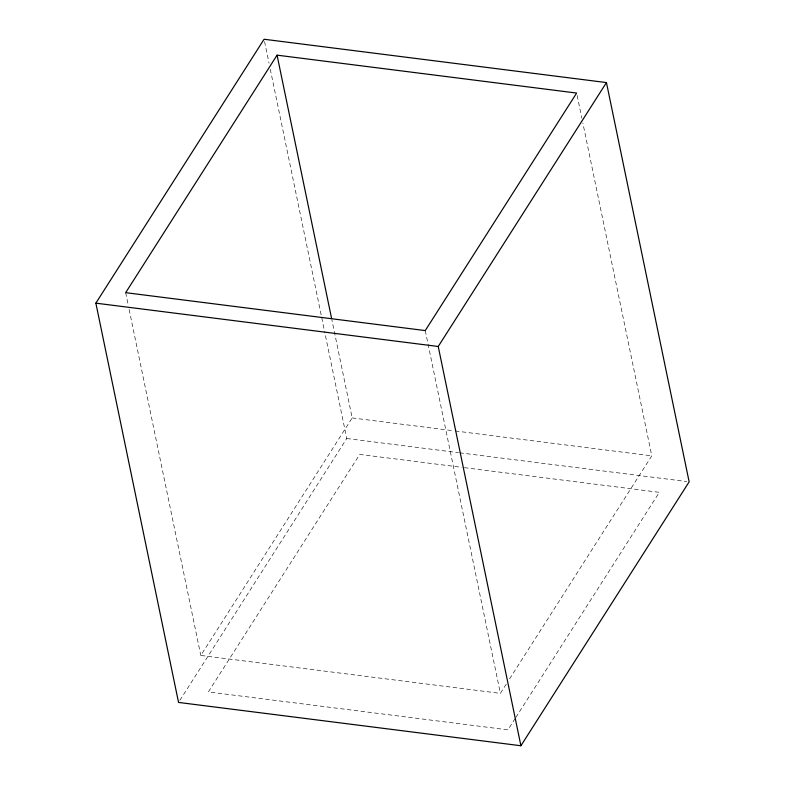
<?xml version="1.0" encoding="UTF-8"?>
<svg xmlns="http://www.w3.org/2000/svg" width="785" height="785" viewBox="0 0 785 785"><rect width="100%" height="100%" fill="white"/><g stroke="black" fill="none" stroke-linecap="round" stroke-linejoin="round"><path stroke-width="0.59" stroke-dasharray="3.92 2.94" d="M506.305 684.069L500.379 693.361L200.803 655.446L352.19 417.934L331.859 319.75M179.863 700.367L346.764 438.511L325.157 334.204M509.593 678.897L651.776 455.84L582.843 122.99M515.176 718.491L507.934 729.844L208.359 691.938L359.746 454.417L461.629 467.31M515.833 717.451L659.331 492.332L462.846 467.467M352.19 417.934L454.073 430.828M455.29 430.975L651.776 455.84M346.764 438.511L458.46 452.651M459.676 452.808L686.708 481.529M577.142 95.456L581.852 118.201M425.254 330.583L500.379 693.361M264.574 41.644L269.049 63.232M270.285 69.227L324.911 333.007M125.669 292.668L128.151 304.649M129.142 309.437L200.803 655.446"/><path stroke-width="1.18" d="M95.858 303.157L264.084 39.25L606.452 82.572L689.142 481.843L520.916 745.75L178.548 702.428L95.858 303.157L438.236 346.489L606.452 82.572M277.066 55.156L125.669 292.668L425.254 330.583L576.641 93.062L277.066 55.156L331.613 318.553M438.236 346.489L520.916 745.75"/></g></svg>
